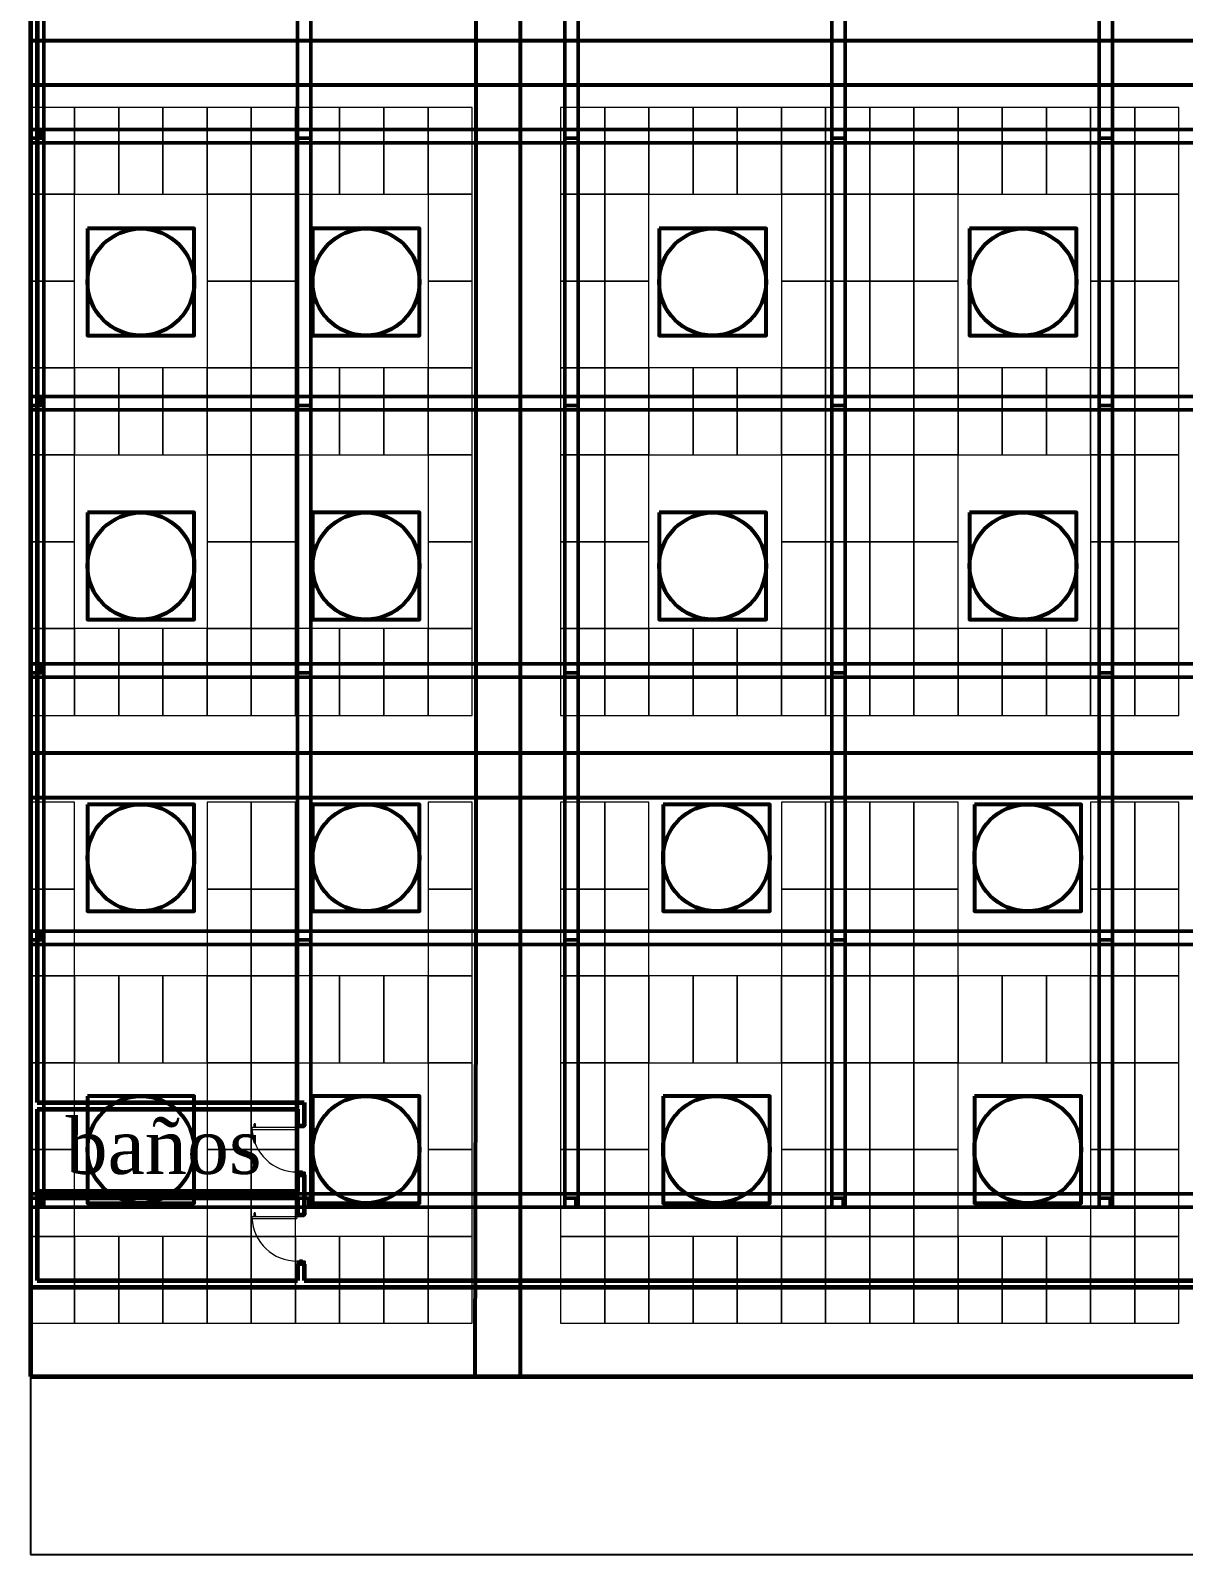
# Model space of a CAD drawing. Header units: metres. Extents: x 0 to 198, y 0 to 108.
# Drawn here: x 40 to 65.9, y 40 to 74.22 of the extents above; entities that cross this region are included whole.
import ezdxf

# ---------------------------------------------------------------- set-up
doc = ezdxf.new("R2010")
doc.units = ezdxf.units.M
for name, color, linetype, lineweight in [('A-AREA', 7, 'Continuous', 5), ('A-CLNG', 226, 'Continuous', 25), ('A-COLS', 1, 'Continuous', 50), ('A-ROOF', 226, 'Continuous', 53), ('A-WALL', 7, 'Continuous', 60), ('E-CONT', 110, 'Continuous', 9), ('S-BEAM', 1, 'Continuous', 50), ('S-FNDN', 22, 'Continuous', 60), ('www.cadblocksfree.com', 7, 'Continuous', 5)]:
    doc.layers.add(name, color=color, linetype=linetype, lineweight=lineweight)
doc.styles.add('Annotative', font='times.ttf')

# ---------------------------------------------------------------- blocks, each defined once
blk = doc.blocks.new('*U16')
at = {"layer": 'S-BEAM'}
blk.add_lwpolyline([(24, 0.15), (-24, 0.15), (-24, -0.15), (24, -0.15)], close=True, dxfattribs=at)
blk = doc.blocks.new('*U17')
at = {"layer": 'S-BEAM', "color": 0, "linetype": 'ByBlock', "lineweight": -2, "transparency": 16777216}
for p in [(0, -24), (0, -30), (0, -36), (0, -42)]:
    blk.add_blockref('*U16', p, dxfattribs=at)
blk = doc.blocks.new('A$C63CC0DB2')
at = {"layer": 'www.cadblocksfree.com', "lineweight": 5}
for p, q in [((-36, -13), (-36, 16)), ((-34, -13), (-34, 16)), ((16, 19), (-33, 19)), ((-33, 17), (16, 17)), ((0, 0), (0, -100)), ((17, -82), (17, 16)), ((19, 16), (19, -82)), ((891, 16), (891, -82)), ((893, -82), (893, 16)), ((894, 19), (943, 19)), ((943, 17), (894, 17)), ((910, 0), (910, -100)), ((944, -13), (944, 16)), ((946, -13), (946, 16)), ((-36, -4), (-36, -13)), ((-36, -132), (-36, -103)), ((-36, -112), (-36, -103)), ((-34, -103), (-34, -132)), ((-26, -14), (-33, -14)), ((-33, -16), (-26, -16)), ((-26, -100), (-33, -100)), ((-26, -102), (-33, -102)), ((-33, -133), (16, -133)), ((16, -135), (-33, -135)), ((-26, -16), (-26, -14)), ((-26, -100), (-26, -102)), ((0, -100), (-26, -100)), ((27, -142), (13, -142)), ((15, -33), (15, -133)), ((15, -33), (15, -33)), ((17, -33), (15, -33)), ((17, -33), (17, -132)), ((19, -82), (17, -82)), ((17, -132), (17, -95)), ((19, -43), (19, -36)), ((19, -43), (21, -43)), ((21, -43), (19, -43)), ((19, -132), (19, -94)), ((20, -91), (32, -91)), ((20, -93), (32, -93)), ((29, -93), (20, -93)), ((20, -135), (20, -149)), ((20, -142), (20, -135)), ((21, -36), (21, -43)), ((22, -33), (32, -33)), ((22, -33), (29, -33)), ((32, -35), (22, -35)), ((27, -1006), (27, -148)), ((32, -143), (62, -143)), ((33, -90), (33, -36)), ((35, -36), (35, -90)), ((67, -1006), (67, -148)), ((875, -36), (875, -90)), ((877, -90), (877, -36)), ((888, -33), (878, -33)), ((878, -35), (888, -35)), ((890, -91), (878, -91)), ((890, -93), (878, -93)), ((888, -33), (881, -33)), ((881, -93), (890, -93)), ((889, -36), (889, -43)), ((891, -43), (889, -43)), ((889, -43), (891, -43)), ((891, -43), (891, -36)), ((891, -82), (893, -82)), ((891, -132), (891, -94)), ((893, -33), (893, -132)), ((895, -33), (893, -33)), ((893, -132), (893, -95)), ((943, -133), (894, -133)), ((894, -135), (943, -135)), ((895, -33), (895, -133)), ((895, -33), (895, -33)), ((936, -100), (910, -100)), ((936, -14), (943, -14)), ((936, -16), (936, -14)), ((936, -16), (943, -16)), ((943, -100), (936, -100)), ((936, -100), (936, -102)), ((936, -102), (943, -102)), ((944, -103), (944, -132)), ((946, -4), (946, -13)), ((946, -132), (946, -103)), ((946, -112), (946, -103)), ((-43, -957), (-43, -957)), ((22, -944), (-30, -944)), ((22, -969), (-30, -969)), ((27, -932), (22, -932)), ((22, -932), (22, -944)), ((22, -944), (22, -969)), ((22, -969), (22, -982)), ((27, -982), (22, -982)), ((27, -932), (27, -982)), ((32, -1011), (62, -1011))]:
    blk.add_line(p, q, dxfattribs=at)
blk.add_circle((20, -142), 7, dxfattribs=at)
for centre, radius, start, end in [((-33, 16), 3, 90, 180), ((-33, 16), 1, 90, 180), ((16, 16), 3, 0, 90), ((16, 16), 1, 0, 90), ((894, 16), 3, 90, 180), ((894, 16), 1, 90, 180), ((943, 16), 3, 0, 90), ((943, 16), 1, 0, 90), ((-33, -13), 3, 180, 270), ((-33, -103), 3, 90, 180), ((-33, -132), 3, 180, 270), ((-33, -13), 1, 180, 270), ((-33, -103), 1, 90, 180), ((-33, -132), 1, 180, 270), ((16, -132), 1, 270, 0), ((16, -132), 3, 270, 0), ((20, -94), 3, 90, 180), ((22, -36), 3, 90, 180), ((20, -94), 1, 90, 180), ((22, -36), 1, 90, 180), ((32, -148), 5, 90, 180), ((32, -36), 3, 0, 90), ((32, -36), 1, 0, 90), ((32, -90), 1, 270, 0), ((32, -90), 3, 270, 0), ((19, -142), 870, 272.836, 0.4331), ((62, -148), 5, 0, 90), ((878, -36), 3, 90, 180), ((878, -90), 3, 180, 270), ((878, -36), 1, 90, 180), ((878, -90), 1, 180, 270), ((888, -36), 3, 0, 90), ((888, -36), 1, 0, 90), ((890, -94), 3, 0, 90), ((890, -94), 1, 0, 90), ((894, -132), 3, 180, 270), ((894, -132), 1, 180, 270), ((943, -13), 1, 270, 0), ((943, -13), 3, 270, 0), ((943, -103), 3, 0, 90), ((943, -103), 1, 0, 90), ((943, -132), 1, 270, 0), ((943, -132), 3, 270, 0), ((-30, -957), 12.5, 90, 180), ((-30, -957), 12.5, 180, 270), ((32, -1006), 5, 180, 270), ((62, -1006), 5, 270, 0)]:
    blk.add_arc(centre, radius, start, end, dxfattribs=at)

msp = doc.modelspace()

# ---------------------------------------------------------------- linework, layer by layer
for p, q in [((40, 108), (40, 40)), ((40, 40), (88, 40))]:
    msp.add_line(p, q)
at = {"layer": 'A-AREA'}
for p, q in [((40, 96), (40, 46)), ((40, 46), (88, 46))]:
    msp.add_line(p, q, dxfattribs=at)
at = {"layer": 'A-CLNG'}
for p, q in [((40, 98), (40, 44)), ((40, 44), (88, 44))]:
    msp.add_line(p, q, dxfattribs=at)
at = {"layer": 'A-COLS'}
for points in [[(40.25, 71.8), (40, 71.8), (40, 72), (40.25, 72)], [(40.25, 65.8), (40, 65.8), (40, 66), (40.25, 66)], [(40.25, 59.8), (40, 59.8), (40, 60), (40.25, 60)], [(40.25, 53.8), (40, 53.8), (40, 54), (40.25, 54)], [(40.25, 47.8), (40, 47.8), (40, 48), (40.25, 48)], [(46.25, 47.8), (46, 47.8), (46, 48), (46.25, 48)], [(52.25, 47.8), (52, 47.8), (52, 48), (52.25, 48)], [(58.25, 47.8), (58, 47.8), (58, 48), (58.25, 48)], [(64.25, 47.8), (64, 47.8), (64, 48), (64.25, 48)]]:
    msp.add_lwpolyline(points, close=True, dxfattribs=at)
at = {"layer": 'A-ROOF'}
for p, q in [((50, 98), (50, 51)), ((51, 98), (51, 44)), ((40, 74), (88, 74)), ((40, 74), (40, 73)), ((40, 73), (88, 73)), ((40, 58), (88, 58)), ((40, 58), (40, 57)), ((40, 57), (88, 57)), ((49.988, 44), (50, 51)), ((51.034, 44), (50.034, 44))]:
    msp.add_line(p, q, dxfattribs=at)
for points in [[(41.28, 69.772), (41.28, 67.372), (43.68, 67.372), (43.68, 69.772)], [(46.336, 69.772), (46.336, 67.372), (48.736, 67.372), (48.736, 69.772)], [(54.119, 69.772), (54.119, 67.372), (56.519, 67.372), (56.519, 69.772)], [(61.093, 69.772), (61.093, 67.372), (63.493, 67.372), (63.493, 69.772)], [(41.28, 63.395), (41.28, 60.995), (43.68, 60.995), (43.68, 63.395)], [(46.336, 63.395), (46.336, 60.995), (48.736, 60.995), (48.736, 63.395)], [(54.119, 63.395), (54.119, 60.995), (56.519, 60.995), (56.519, 63.395)], [(61.093, 63.395), (61.093, 60.995), (63.493, 60.995), (63.493, 63.395)], [(41.28, 56.844), (41.28, 54.444), (43.68, 54.444), (43.68, 56.844)], [(46.336, 56.844), (46.336, 54.444), (48.736, 54.444), (48.736, 56.844)], [(54.206, 56.844), (54.206, 54.444), (56.606, 54.444), (56.606, 56.844)], [(61.198, 56.844), (61.198, 54.444), (63.598, 54.444), (63.598, 56.844)], [(41.28, 50.293), (41.28, 47.893), (43.68, 47.893), (43.68, 50.293)], [(46.336, 50.293), (46.336, 47.893), (48.736, 47.893), (48.736, 50.293)], [(54.206, 50.293), (54.206, 47.893), (56.606, 47.893), (56.606, 50.293)], [(61.198, 50.293), (61.198, 47.893), (63.598, 47.893), (63.598, 50.293)]]:
    msp.add_lwpolyline(points, close=True, dxfattribs=at)
for centre in [(42.48, 68.572), (47.536, 68.572), (55.319, 68.572), (62.293, 68.572), (42.48, 62.195), (47.536, 62.195), (55.319, 62.195), (62.293, 62.195), (42.48, 55.644), (47.536, 55.644), (55.406, 55.644), (62.398, 55.644), (42.48, 49.093), (47.536, 49.093), (55.406, 49.093), (62.398, 49.093)]:
    msp.add_circle(centre, 1.2, dxfattribs=at)
at = {"layer": 'A-WALL'}
for p, q in [((40, 96), (40, 46)), ((40.15, 95.85), (40.15, 50.15)), ((40.15, 50.15), (46.15, 50.15)), ((40.15, 50), (46, 50)), ((40.15, 50), (40.15, 46.15)), ((46, 50), (46, 49.625)), ((46.15, 50.15), (46.15, 49.625)), ((46, 49.625), (46.15, 49.625)), ((46, 48.525), (46.15, 48.525)), ((46, 48.525), (46, 48.15)), ((46.15, 48.525), (46.15, 47.625)), ((46, 48.15), (40.15, 48.15)), ((46, 48), (40.15, 48)), ((46, 48), (46, 47.625)), ((46, 47.625), (46.15, 47.625)), ((46.15, 46.523), (46, 46.525)), ((46, 46.525), (46, 46.15)), ((46.15, 46.523), (46.15, 46.15)), ((40, 46), (88, 46)), ((40.15, 46.15), (46, 46.15)), ((40.15, 46.15), (46, 46.15)), ((46.15, 46.15), (78, 46.15)), ((46.15, 46.15), (78, 46.15))]:
    msp.add_line(p, q, dxfattribs=at)
at = {"layer": 'E-CONT'}
for points in [[(40, 70.543), (40.992, 70.543), (40.992, 72.493), (40, 72.493)], [(40.992, 70.543), (41.984, 70.543), (41.984, 72.493), (40.992, 72.493)], [(41.984, 70.543), (42.976, 70.543), (42.976, 72.493), (41.984, 72.493)], [(42.976, 70.543), (43.968, 70.543), (43.968, 72.493), (42.976, 72.493)], [(43.968, 70.543), (44.96, 70.543), (44.96, 72.493), (43.968, 72.493)], [(44.96, 70.543), (45.952, 70.543), (45.952, 72.493), (44.96, 72.493)], [(45.952, 70.543), (46.944, 70.543), (46.944, 72.493), (45.952, 72.493)], [(46.944, 70.543), (47.936, 70.543), (47.936, 72.493), (46.944, 72.493)], [(47.936, 70.543), (48.928, 70.543), (48.928, 72.493), (47.936, 72.493)], [(48.928, 70.543), (49.92, 70.543), (49.92, 72.493), (48.928, 72.493)], [(51.904, 70.543), (52.896, 70.543), (52.896, 72.493), (51.904, 72.493)], [(52.896, 70.543), (53.888, 70.543), (53.888, 72.493), (52.896, 72.493)], [(53.888, 70.543), (54.88, 70.543), (54.88, 72.493), (53.888, 72.493)], [(54.88, 70.543), (55.872, 70.543), (55.872, 72.493), (54.88, 72.493)], [(55.872, 70.543), (56.864, 70.543), (56.864, 72.493), (55.872, 72.493)], [(56.864, 70.543), (57.856, 70.543), (57.856, 72.493), (56.864, 72.493)], [(57.856, 70.543), (58.848, 70.543), (58.848, 72.493), (57.856, 72.493)], [(58.848, 70.543), (59.84, 70.543), (59.84, 72.493), (58.848, 72.493)], [(59.84, 70.543), (60.832, 70.543), (60.832, 72.493), (59.84, 72.493)], [(60.832, 70.543), (61.824, 70.543), (61.824, 72.493), (60.832, 72.493)], [(61.824, 70.543), (62.816, 70.543), (62.816, 72.493), (61.824, 72.493)], [(62.816, 70.543), (63.808, 70.543), (63.808, 72.493), (62.816, 72.493)], [(63.808, 70.543), (64.8, 70.543), (64.8, 72.493), (63.808, 72.493)], [(64.8, 70.543), (65.792, 70.543), (65.792, 72.493), (64.8, 72.493)], [(40, 68.593), (40.992, 68.593), (40.992, 70.543), (40, 70.543)], [(43.968, 68.593), (44.96, 68.593), (44.96, 70.543), (43.968, 70.543)], [(44.96, 68.593), (45.952, 68.593), (45.952, 70.543), (44.96, 70.543)], [(48.928, 68.593), (49.92, 68.593), (49.92, 70.543), (48.928, 70.543)], [(51.904, 68.593), (52.896, 68.593), (52.896, 70.543), (51.904, 70.543)], [(52.896, 68.593), (53.888, 68.593), (53.888, 70.543), (52.896, 70.543)], [(56.864, 68.593), (57.856, 68.593), (57.856, 70.543), (56.864, 70.543)], [(57.856, 68.593), (58.848, 68.593), (58.848, 70.543), (57.856, 70.543)], [(58.848, 68.593), (59.84, 68.593), (59.84, 70.543), (58.848, 70.543)], [(59.84, 68.593), (60.832, 68.593), (60.832, 70.543), (59.84, 70.543)], [(63.808, 68.593), (64.8, 68.593), (64.8, 70.543), (63.808, 70.543)], [(64.8, 68.593), (65.792, 68.593), (65.792, 70.543), (64.8, 70.543)], [(40, 66.643), (40.992, 66.643), (40.992, 68.593), (40, 68.593)], [(43.968, 66.643), (44.96, 66.643), (44.96, 68.593), (43.968, 68.593)], [(44.96, 66.643), (45.952, 66.643), (45.952, 68.593), (44.96, 68.593)], [(48.928, 66.643), (49.92, 66.643), (49.92, 68.593), (48.928, 68.593)], [(51.904, 66.643), (52.896, 66.643), (52.896, 68.593), (51.904, 68.593)], [(52.896, 66.643), (53.888, 66.643), (53.888, 68.593), (52.896, 68.593)], [(56.864, 66.643), (57.856, 66.643), (57.856, 68.593), (56.864, 68.593)], [(57.856, 66.643), (58.848, 66.643), (58.848, 68.593), (57.856, 68.593)], [(58.848, 66.643), (59.84, 66.643), (59.84, 68.593), (58.848, 68.593)], [(59.84, 66.643), (60.832, 66.643), (60.832, 68.593), (59.84, 68.593)], [(63.808, 66.643), (64.8, 66.643), (64.8, 68.593), (63.808, 68.593)], [(64.8, 66.643), (65.792, 66.643), (65.792, 68.593), (64.8, 68.593)], [(40, 64.693), (40.992, 64.693), (40.992, 66.643), (40, 66.643)], [(40.992, 64.693), (41.984, 64.693), (41.984, 66.643), (40.992, 66.643)], [(41.984, 64.693), (42.976, 64.693), (42.976, 66.643), (41.984, 66.643)], [(42.976, 64.693), (43.968, 64.693), (43.968, 66.643), (42.976, 66.643)], [(43.968, 64.693), (44.96, 64.693), (44.96, 66.643), (43.968, 66.643)], [(44.96, 64.693), (45.952, 64.693), (45.952, 66.643), (44.96, 66.643)], [(45.952, 64.693), (46.944, 64.693), (46.944, 66.643), (45.952, 66.643)], [(46.944, 64.693), (47.936, 64.693), (47.936, 66.643), (46.944, 66.643)], [(47.936, 64.693), (48.928, 64.693), (48.928, 66.643), (47.936, 66.643)], [(48.928, 64.693), (49.92, 64.693), (49.92, 66.643), (48.928, 66.643)], [(51.904, 64.693), (52.896, 64.693), (52.896, 66.643), (51.904, 66.643)], [(52.896, 64.693), (53.888, 64.693), (53.888, 66.643), (52.896, 66.643)], [(53.888, 64.693), (54.88, 64.693), (54.88, 66.643), (53.888, 66.643)], [(54.88, 64.693), (55.872, 64.693), (55.872, 66.643), (54.88, 66.643)], [(55.872, 64.693), (56.864, 64.693), (56.864, 66.643), (55.872, 66.643)], [(56.864, 64.693), (57.856, 64.693), (57.856, 66.643), (56.864, 66.643)], [(57.856, 64.693), (58.848, 64.693), (58.848, 66.643), (57.856, 66.643)], [(58.848, 64.693), (59.84, 64.693), (59.84, 66.643), (58.848, 66.643)], [(59.84, 64.693), (60.832, 64.693), (60.832, 66.643), (59.84, 66.643)], [(60.832, 64.693), (61.824, 64.693), (61.824, 66.643), (60.832, 66.643)], [(61.824, 64.693), (62.816, 64.693), (62.816, 66.643), (61.824, 66.643)], [(62.816, 64.693), (63.808, 64.693), (63.808, 66.643), (62.816, 66.643)], [(63.808, 64.693), (64.8, 64.693), (64.8, 66.643), (63.808, 66.643)], [(64.8, 64.693), (65.792, 64.693), (65.792, 66.643), (64.8, 66.643)], [(40, 62.743), (40.992, 62.743), (40.992, 64.693), (40, 64.693)], [(43.968, 62.743), (44.96, 62.743), (44.96, 64.693), (43.968, 64.693)], [(44.96, 62.743), (45.952, 62.743), (45.952, 64.693), (44.96, 64.693)], [(48.928, 62.743), (49.92, 62.743), (49.92, 64.693), (48.928, 64.693)], [(51.904, 62.743), (52.896, 62.743), (52.896, 64.693), (51.904, 64.693)], [(52.896, 62.743), (53.888, 62.743), (53.888, 64.693), (52.896, 64.693)], [(56.864, 62.743), (57.856, 62.743), (57.856, 64.693), (56.864, 64.693)], [(57.856, 62.743), (58.848, 62.743), (58.848, 64.693), (57.856, 64.693)], [(58.848, 62.743), (59.84, 62.743), (59.84, 64.693), (58.848, 64.693)], [(59.84, 62.743), (60.832, 62.743), (60.832, 64.693), (59.84, 64.693)], [(63.808, 62.743), (64.8, 62.743), (64.8, 64.693), (63.808, 64.693)], [(64.8, 62.743), (65.792, 62.743), (65.792, 64.693), (64.8, 64.693)], [(40, 60.793), (40.992, 60.793), (40.992, 62.743), (40, 62.743)], [(43.968, 60.793), (44.96, 60.793), (44.96, 62.743), (43.968, 62.743)], [(44.96, 60.793), (45.952, 60.793), (45.952, 62.743), (44.96, 62.743)], [(48.928, 60.793), (49.92, 60.793), (49.92, 62.743), (48.928, 62.743)], [(51.904, 60.793), (52.896, 60.793), (52.896, 62.743), (51.904, 62.743)], [(52.896, 60.793), (53.888, 60.793), (53.888, 62.743), (52.896, 62.743)], [(56.864, 60.793), (57.856, 60.793), (57.856, 62.743), (56.864, 62.743)], [(57.856, 60.793), (58.848, 60.793), (58.848, 62.743), (57.856, 62.743)], [(58.848, 60.793), (59.84, 60.793), (59.84, 62.743), (58.848, 62.743)], [(59.84, 60.793), (60.832, 60.793), (60.832, 62.743), (59.84, 62.743)], [(63.808, 60.793), (64.8, 60.793), (64.8, 62.743), (63.808, 62.743)], [(64.8, 60.793), (65.792, 60.793), (65.792, 62.743), (64.8, 62.743)], [(40, 58.843), (40.992, 58.843), (40.992, 60.793), (40, 60.793)], [(40.992, 58.843), (41.984, 58.843), (41.984, 60.793), (40.992, 60.793)], [(41.984, 58.843), (42.976, 58.843), (42.976, 60.793), (41.984, 60.793)], [(42.976, 58.843), (43.968, 58.843), (43.968, 60.793), (42.976, 60.793)], [(43.968, 58.843), (44.96, 58.843), (44.96, 60.793), (43.968, 60.793)], [(44.96, 58.843), (45.952, 58.843), (45.952, 60.793), (44.96, 60.793)], [(45.952, 58.843), (46.944, 58.843), (46.944, 60.793), (45.952, 60.793)], [(46.944, 58.843), (47.936, 58.843), (47.936, 60.793), (46.944, 60.793)], [(47.936, 58.843), (48.928, 58.843), (48.928, 60.793), (47.936, 60.793)], [(48.928, 58.843), (49.92, 58.843), (49.92, 60.793), (48.928, 60.793)], [(51.904, 58.843), (52.896, 58.843), (52.896, 60.793), (51.904, 60.793)], [(52.896, 58.843), (53.888, 58.843), (53.888, 60.793), (52.896, 60.793)], [(53.888, 58.843), (54.88, 58.843), (54.88, 60.793), (53.888, 60.793)], [(54.88, 58.843), (55.872, 58.843), (55.872, 60.793), (54.88, 60.793)], [(55.872, 58.843), (56.864, 58.843), (56.864, 60.793), (55.872, 60.793)], [(56.864, 58.843), (57.856, 58.843), (57.856, 60.793), (56.864, 60.793)], [(57.856, 58.843), (58.848, 58.843), (58.848, 60.793), (57.856, 60.793)], [(58.848, 58.843), (59.84, 58.843), (59.84, 60.793), (58.848, 60.793)], [(59.84, 58.843), (60.832, 58.843), (60.832, 60.793), (59.84, 60.793)], [(60.832, 58.843), (61.824, 58.843), (61.824, 60.793), (60.832, 60.793)], [(61.824, 58.843), (62.816, 58.843), (62.816, 60.793), (61.824, 60.793)], [(62.816, 58.843), (63.808, 58.843), (63.808, 60.793), (62.816, 60.793)], [(63.808, 58.843), (64.8, 58.843), (64.8, 60.793), (63.808, 60.793)], [(64.8, 58.843), (65.792, 58.843), (65.792, 60.793), (64.8, 60.793)], [(40, 54.943), (40.992, 54.943), (40.992, 56.893), (40, 56.893)], [(43.968, 54.943), (44.96, 54.943), (44.96, 56.893), (43.968, 56.893)], [(44.96, 54.943), (45.952, 54.943), (45.952, 56.893), (44.96, 56.893)], [(48.928, 54.943), (49.92, 54.943), (49.92, 56.893), (48.928, 56.893)], [(51.904, 54.943), (52.896, 54.943), (52.896, 56.893), (51.904, 56.893)], [(52.896, 54.943), (53.888, 54.943), (53.888, 56.893), (52.896, 56.893)], [(56.864, 54.943), (57.856, 54.943), (57.856, 56.893), (56.864, 56.893)], [(57.856, 54.943), (58.848, 54.943), (58.848, 56.893), (57.856, 56.893)], [(58.848, 54.943), (59.84, 54.943), (59.84, 56.893), (58.848, 56.893)], [(59.84, 54.943), (60.832, 54.943), (60.832, 56.893), (59.84, 56.893)], [(63.808, 54.943), (64.8, 54.943), (64.8, 56.893), (63.808, 56.893)], [(64.8, 54.943), (65.792, 54.943), (65.792, 56.893), (64.8, 56.893)], [(40, 52.993), (40.992, 52.993), (40.992, 54.943), (40, 54.943)], [(43.968, 52.993), (44.96, 52.993), (44.96, 54.943), (43.968, 54.943)], [(44.96, 52.993), (45.952, 52.993), (45.952, 54.943), (44.96, 54.943)], [(48.928, 52.993), (49.92, 52.993), (49.92, 54.943), (48.928, 54.943)], [(51.904, 52.993), (52.896, 52.993), (52.896, 54.943), (51.904, 54.943)], [(52.896, 52.993), (53.888, 52.993), (53.888, 54.943), (52.896, 54.943)], [(56.864, 52.993), (57.856, 52.993), (57.856, 54.943), (56.864, 54.943)], [(57.856, 52.993), (58.848, 52.993), (58.848, 54.943), (57.856, 54.943)], [(58.848, 52.993), (59.84, 52.993), (59.84, 54.943), (58.848, 54.943)], [(59.84, 52.993), (60.832, 52.993), (60.832, 54.943), (59.84, 54.943)], [(63.808, 52.993), (64.8, 52.993), (64.8, 54.943), (63.808, 54.943)], [(64.8, 52.993), (65.792, 52.993), (65.792, 54.943), (64.8, 54.943)], [(40, 51.043), (40.992, 51.043), (40.992, 52.993), (40, 52.993)], [(40.992, 51.043), (41.984, 51.043), (41.984, 52.993), (40.992, 52.993)], [(41.984, 51.043), (42.976, 51.043), (42.976, 52.993), (41.984, 52.993)], [(42.976, 51.043), (43.968, 51.043), (43.968, 52.993), (42.976, 52.993)], [(43.968, 51.043), (44.96, 51.043), (44.96, 52.993), (43.968, 52.993)], [(44.96, 51.043), (45.952, 51.043), (45.952, 52.993), (44.96, 52.993)], [(45.952, 51.043), (46.944, 51.043), (46.944, 52.993), (45.952, 52.993)], [(46.944, 51.043), (47.936, 51.043), (47.936, 52.993), (46.944, 52.993)], [(47.936, 51.043), (48.928, 51.043), (48.928, 52.993), (47.936, 52.993)], [(48.928, 51.043), (49.92, 51.043), (49.92, 52.993), (48.928, 52.993)], [(51.904, 51.043), (52.896, 51.043), (52.896, 52.993), (51.904, 52.993)], [(52.896, 51.043), (53.888, 51.043), (53.888, 52.993), (52.896, 52.993)], [(53.888, 51.043), (54.88, 51.043), (54.88, 52.993), (53.888, 52.993)], [(54.88, 51.043), (55.872, 51.043), (55.872, 52.993), (54.88, 52.993)], [(55.872, 51.043), (56.864, 51.043), (56.864, 52.993), (55.872, 52.993)], [(56.864, 51.043), (57.856, 51.043), (57.856, 52.993), (56.864, 52.993)], [(57.856, 51.043), (58.848, 51.043), (58.848, 52.993), (57.856, 52.993)], [(58.848, 51.043), (59.84, 51.043), (59.84, 52.993), (58.848, 52.993)], [(59.84, 51.043), (60.832, 51.043), (60.832, 52.993), (59.84, 52.993)], [(60.832, 51.043), (61.824, 51.043), (61.824, 52.993), (60.832, 52.993)], [(61.824, 51.043), (62.816, 51.043), (62.816, 52.993), (61.824, 52.993)], [(62.816, 51.043), (63.808, 51.043), (63.808, 52.993), (62.816, 52.993)], [(63.808, 51.043), (64.8, 51.043), (64.8, 52.993), (63.808, 52.993)], [(64.8, 51.043), (65.792, 51.043), (65.792, 52.993), (64.8, 52.993)], [(40, 49.093), (40.992, 49.093), (40.992, 51.043), (40, 51.043)], [(43.968, 49.093), (44.96, 49.093), (44.96, 51.043), (43.968, 51.043)], [(44.96, 49.093), (45.952, 49.093), (45.952, 51.043), (44.96, 51.043)], [(48.928, 49.093), (49.92, 49.093), (49.92, 51.043), (48.928, 51.043)], [(51.904, 49.093), (52.896, 49.093), (52.896, 51.043), (51.904, 51.043)], [(52.896, 49.093), (53.888, 49.093), (53.888, 51.043), (52.896, 51.043)], [(56.864, 49.093), (57.856, 49.093), (57.856, 51.043), (56.864, 51.043)], [(57.856, 49.093), (58.848, 49.093), (58.848, 51.043), (57.856, 51.043)], [(58.848, 49.093), (59.84, 49.093), (59.84, 51.043), (58.848, 51.043)], [(59.84, 49.093), (60.832, 49.093), (60.832, 51.043), (59.84, 51.043)], [(63.808, 49.093), (64.8, 49.093), (64.8, 51.043), (63.808, 51.043)], [(64.8, 49.093), (65.792, 49.093), (65.792, 51.043), (64.8, 51.043)], [(40, 47.143), (40.992, 47.143), (40.992, 49.093), (40, 49.093)], [(43.968, 47.143), (44.96, 47.143), (44.96, 49.093), (43.968, 49.093)], [(44.96, 47.143), (45.952, 47.143), (45.952, 49.093), (44.96, 49.093)], [(48.928, 47.143), (49.92, 47.143), (49.92, 49.093), (48.928, 49.093)], [(51.904, 47.143), (52.896, 47.143), (52.896, 49.093), (51.904, 49.093)], [(52.896, 47.143), (53.888, 47.143), (53.888, 49.093), (52.896, 49.093)], [(56.864, 47.143), (57.856, 47.143), (57.856, 49.093), (56.864, 49.093)], [(57.856, 47.143), (58.848, 47.143), (58.848, 49.093), (57.856, 49.093)], [(58.848, 47.143), (59.84, 47.143), (59.84, 49.093), (58.848, 49.093)], [(59.84, 47.143), (60.832, 47.143), (60.832, 49.093), (59.84, 49.093)], [(63.808, 47.143), (64.8, 47.143), (64.8, 49.093), (63.808, 49.093)], [(64.8, 47.143), (65.792, 47.143), (65.792, 49.093), (64.8, 49.093)], [(40, 45.193), (40.992, 45.193), (40.992, 47.143), (40, 47.143)], [(40.992, 45.193), (41.984, 45.193), (41.984, 47.143), (40.992, 47.143)], [(41.984, 45.193), (42.976, 45.193), (42.976, 47.143), (41.984, 47.143)], [(42.976, 45.193), (43.968, 45.193), (43.968, 47.143), (42.976, 47.143)], [(43.968, 45.193), (44.96, 45.193), (44.96, 47.143), (43.968, 47.143)], [(44.96, 45.193), (45.952, 45.193), (45.952, 47.143), (44.96, 47.143)], [(45.952, 45.193), (46.944, 45.193), (46.944, 47.143), (45.952, 47.143)], [(46.944, 45.193), (47.936, 45.193), (47.936, 47.143), (46.944, 47.143)], [(47.936, 45.193), (48.928, 45.193), (48.928, 47.143), (47.936, 47.143)], [(48.928, 45.193), (49.92, 45.193), (49.92, 47.143), (48.928, 47.143)], [(51.904, 45.193), (52.896, 45.193), (52.896, 47.143), (51.904, 47.143)], [(52.896, 45.193), (53.888, 45.193), (53.888, 47.143), (52.896, 47.143)], [(53.888, 45.193), (54.88, 45.193), (54.88, 47.143), (53.888, 47.143)], [(54.88, 45.193), (55.872, 45.193), (55.872, 47.143), (54.88, 47.143)], [(55.872, 45.193), (56.864, 45.193), (56.864, 47.143), (55.872, 47.143)], [(56.864, 45.193), (57.856, 45.193), (57.856, 47.143), (56.864, 47.143)], [(57.856, 45.193), (58.848, 45.193), (58.848, 47.143), (57.856, 47.143)], [(58.848, 45.193), (59.84, 45.193), (59.84, 47.143), (58.848, 47.143)], [(59.84, 45.193), (60.832, 45.193), (60.832, 47.143), (59.84, 47.143)], [(60.832, 45.193), (61.824, 45.193), (61.824, 47.143), (60.832, 47.143)], [(61.824, 45.193), (62.816, 45.193), (62.816, 47.143), (61.824, 47.143)], [(62.816, 45.193), (63.808, 45.193), (63.808, 47.143), (62.816, 47.143)], [(63.808, 45.193), (64.8, 45.193), (64.8, 47.143), (63.808, 47.143)], [(64.8, 45.193), (65.792, 45.193), (65.792, 47.143), (64.8, 47.143)]]:
    msp.add_lwpolyline(points, close=True, dxfattribs=at)
at = {"layer": 'S-BEAM'}
for p, q in [((40, 72), (40.3, 72)), ((46, 72), (46.3, 72)), ((52, 72), (52.3, 72)), ((58, 72), (58.3, 72)), ((64, 72), (64.3, 72)), ((40, 71.8), (40.3, 71.8)), ((46, 71.8), (46.3, 71.8)), ((52, 71.8), (52.3, 71.8)), ((58, 71.8), (58.3, 71.8)), ((64, 71.8), (64.3, 71.8)), ((40, 66), (40.3, 66)), ((40, 65.8), (40.3, 65.8)), ((46, 66), (46.3, 66)), ((46, 65.8), (46.3, 65.8)), ((52, 66), (52.3, 66)), ((52, 65.8), (52.3, 65.8)), ((58, 66), (58.3, 66)), ((58, 65.8), (58.3, 65.8)), ((64, 66), (64.3, 66)), ((64, 65.8), (64.3, 65.8)), ((40, 60), (40.3, 60)), ((46, 60), (46.3, 60)), ((52, 60), (52.3, 60)), ((58, 60), (58.3, 60)), ((64, 60), (64.3, 60)), ((40, 59.8), (40.3, 59.8)), ((46, 59.8), (46.3, 59.8)), ((52, 59.8), (52.3, 59.8)), ((58, 59.8), (58.3, 59.8)), ((64, 59.8), (64.3, 59.8)), ((40, 54), (40.3, 54)), ((40, 53.8), (40.3, 53.8)), ((46, 54), (46.3, 54)), ((46, 53.8), (46.3, 53.8)), ((52, 54), (52.3, 54)), ((52, 53.8), (52.3, 53.8)), ((58, 54), (58.3, 54)), ((58, 53.8), (58.3, 53.8)), ((64, 54), (64.3, 54)), ((64, 53.8), (64.3, 53.8)), ((40, 47.8), (40, 48.1)), ((40, 48.1), (76.3, 48.1)), ((40, 48), (40.3, 48)), ((46, 48), (46.3, 48)), ((52, 48), (52.3, 48)), ((58, 48), (58.3, 48)), ((64, 48), (64.3, 48)), ((76.3, 47.8), (40, 47.8))]:
    msp.add_line(p, q, dxfattribs=at)
for points in [[(40.3, 95.999), (40.3, 47.8), (40, 47.8), (40, 96)], [(46.3, 95.999), (46.3, 47.8), (46, 47.8), (46, 96)], [(52.3, 95.999), (52.3, 47.8), (52, 47.8), (52, 96)], [(58.3, 95.999), (58.3, 47.8), (58, 47.8), (58, 96)], [(64.3, 95.999), (64.3, 47.8), (64, 47.8), (64, 96)]]:
    msp.add_lwpolyline(points, close=True, dxfattribs=at)
at = {"layer": 'S-FNDN'}
for p, q in [((40, 98), (40, 44)), ((40, 44), (88, 44))]:
    msp.add_line(p, q, dxfattribs=at)

# ---------------------------------------------------------------- block references
at = {"layer": 'S-BEAM'}
msp.add_blockref('*U17', (64, 95.85), dxfattribs=at)
at = {"layer": 'S-BEAM', "xscale": 0.001163498378125561, "yscale": 0.001163498378125561, "zscale": 0.001163498378125561, "rotation": 269.9999999999996}
for p in [(46.15, 49.625), (46.15, 47.625)]:
    msp.add_blockref('A$C63CC0DB2', p, dxfattribs=at)

# ---------------------------------------------------------------- texts
at = {"layer": 'A-WALL', "insert": (40.788, 49.796), "char_height": 1.2499, "width": 3.54122, "attachment_point": 1, "style": 'Annotative'}
msp.add_mtext('baños', dxfattribs=at)

doc.saveas('drawing.dxf')
